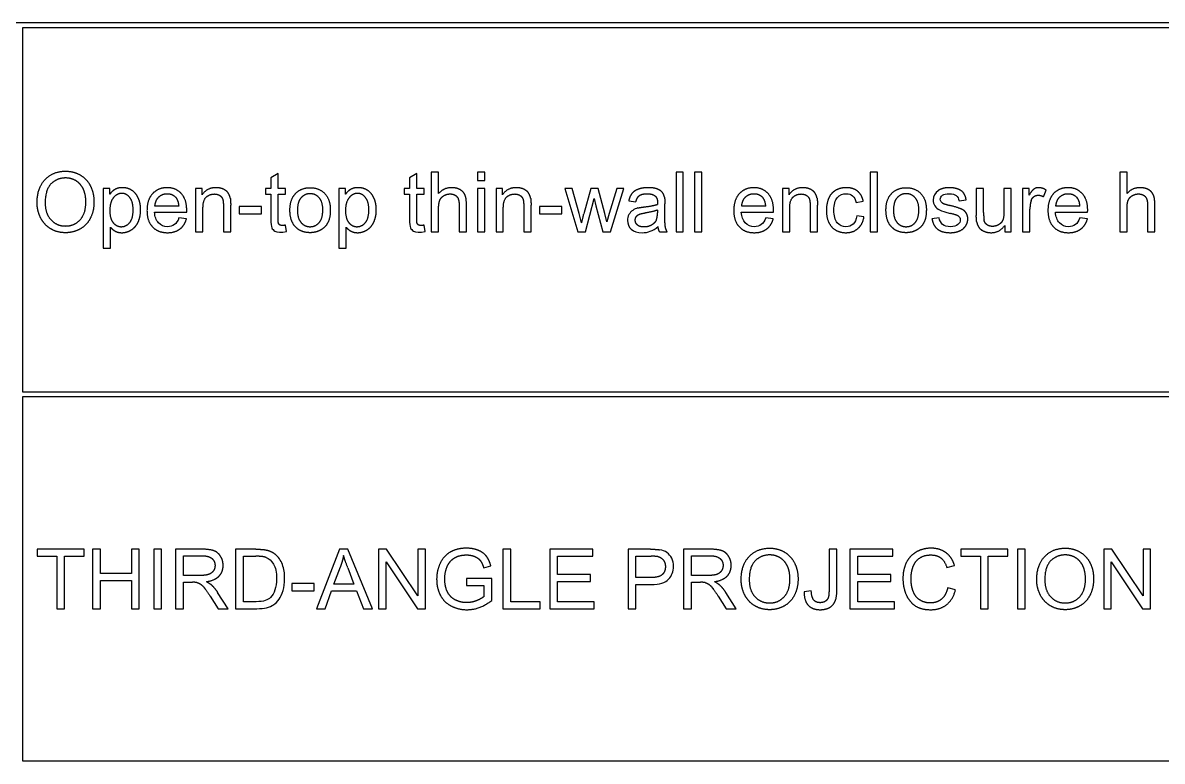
# Model space of a CAD drawing. Header units: millimetres. Extents: x -205 to 205, y -139 to 139.
# Drawn here: x 66.8 to 135.3, y -111 to -66.5 of the extents above; entities that cross this region are included whole.
import ezdxf

# ---------------------------------------------------------------- set-up
doc = ezdxf.new("R2010")
doc.units = ezdxf.units.MM
doc.layers.add('visible', color=7, linetype='Continuous', lineweight=30)

msp = doc.modelspace()

# ---------------------------------------------------------------- linework, layer by layer
at = {"layer": 'visible'}
for p, q in [((200, -66.527), (-0.14, -66.527)), ((66.807, -88.749), (66.807, -66.807)), ((66.807, -66.807), (200, -66.807)), ((82.169, -75.604), (81.732, -75.867)), ((81.732, -75.867), (81.732, -76.509)), ((82.169, -76.509), (82.169, -75.604)), ((90.508, -75.604), (90.071, -75.867)), ((90.071, -75.867), (90.071, -76.509)), ((90.508, -76.509), (90.508, -75.604)), ((91.38, -75.523), (91.38, -79.102)), ((91.819, -75.523), (91.38, -75.523)), ((91.819, -76.807), (91.819, -75.523)), ((94.163, -75.523), (94.163, -76.029)), ((94.603, -75.523), (94.163, -75.523)), ((94.163, -76.029), (94.603, -76.029)), ((94.603, -76.029), (94.603, -75.523)), ((106.099, -75.523), (106.099, -79.102)), ((106.539, -75.523), (106.099, -75.523)), ((106.539, -79.102), (106.539, -75.523)), ((107.21, -75.523), (107.21, -79.102)), ((107.65, -75.523), (107.21, -75.523)), ((107.65, -79.102), (107.65, -75.523)), ((117.772, -75.523), (117.772, -79.102)), ((118.211, -75.523), (117.772, -75.523)), ((118.211, -79.102), (118.211, -75.523)), ((132.789, -75.523), (132.789, -79.102)), ((133.228, -75.523), (132.789, -75.523)), ((133.228, -76.807), (133.228, -75.523)), ((71.644, -76.509), (71.644, -80.096)), ((72.044, -76.509), (71.644, -76.509)), ((72.044, -76.846), (72.044, -76.509)), ((77.205, -76.509), (77.205, -79.102)), ((77.601, -76.509), (77.205, -76.509)), ((77.601, -76.878), (77.601, -76.509)), ((81.409, -76.509), (81.409, -76.851)), ((81.732, -76.509), (81.409, -76.509)), ((82.611, -76.509), (82.169, -76.509)), ((82.611, -76.851), (82.611, -76.509)), ((85.821, -76.509), (85.821, -80.096)), ((86.221, -76.509), (85.821, -76.509)), ((86.221, -76.846), (86.221, -76.509)), ((89.749, -76.509), (89.749, -76.851)), ((90.071, -76.509), (89.749, -76.509)), ((90.95, -76.509), (90.508, -76.509)), ((90.95, -76.851), (90.95, -76.509)), ((94.163, -76.509), (94.163, -79.102)), ((94.603, -76.509), (94.163, -76.509)), ((94.603, -79.102), (94.603, -76.509)), ((95.272, -76.509), (95.272, -79.102)), ((95.667, -76.509), (95.272, -76.509)), ((95.667, -76.878), (95.667, -76.509)), ((99.403, -76.509), (100.196, -79.102)), ((99.857, -76.509), (99.403, -76.509)), ((100.269, -78.006), (99.857, -76.509)), ((100.97, -76.509), (100.557, -78.028)), ((101.422, -76.509), (100.97, -76.509)), ((101.81, -78.013), (101.422, -76.509)), ((102.532, -76.509), (102.088, -78.008)), ((102.149, -79.102), (102.96, -76.509)), ((102.96, -76.509), (102.532, -76.509)), ((112.501, -76.509), (112.501, -79.102)), ((112.896, -76.509), (112.501, -76.509)), ((112.896, -76.878), (112.896, -76.509)), ((124.163, -76.509), (124.163, -78.116)), ((124.603, -76.509), (124.163, -76.509)), ((124.603, -77.947), (124.603, -76.509)), ((125.826, -76.509), (125.826, -77.899)), ((126.265, -76.509), (125.826, -76.509)), ((126.265, -79.102), (126.265, -76.509)), ((126.949, -76.509), (126.949, -79.102)), ((127.344, -76.509), (126.949, -76.509)), ((127.344, -76.903), (127.344, -76.509)), ((128.206, -77), (128.358, -76.592)), ((81.409, -76.851), (81.732, -76.851)), ((81.732, -76.851), (81.732, -78.343)), ((82.169, -76.851), (82.611, -76.851)), ((82.169, -78.367), (82.169, -76.851)), ((89.749, -76.851), (90.071, -76.851)), ((90.071, -76.851), (90.071, -78.343)), ((90.508, -76.851), (90.95, -76.851)), ((90.508, -78.367), (90.508, -76.851)), ((100.655, -79.102), (101.18, -77.108)), ((101.18, -77.108), (101.28, -77.55)), ((103.255, -77.249), (103.685, -77.308)), ((105.428, -78.016), (105.428, -77.43)), ((116.937, -77.337), (117.364, -77.271)), ((123.123, -77.237), (123.553, -77.178)), ((74.732, -77.918), (76.666, -77.918)), ((76.204, -77.557), (74.757, -77.557)), ((77.645, -79.102), (77.645, -77.686)), ((78.873, -77.525), (78.873, -79.102)), ((79.312, -79.102), (79.312, -77.508)), ((79.815, -77.586), (79.815, -78.028)), ((81.165, -77.586), (79.815, -77.586)), ((79.815, -78.028), (81.165, -78.028)), ((81.165, -78.028), (81.165, -77.586)), ((91.819, -79.102), (91.819, -77.684)), ((93.052, -77.459), (93.052, -79.102)), ((93.492, -79.102), (93.492, -77.459)), ((95.711, -79.102), (95.711, -77.686)), ((96.939, -77.525), (96.939, -79.102)), ((97.379, -79.102), (97.379, -77.508)), ((97.882, -77.586), (97.882, -78.028)), ((99.232, -77.586), (97.882, -77.586)), ((97.882, -78.028), (99.232, -78.028)), ((99.232, -78.028), (99.232, -77.586)), ((100.423, -78.563), (100.269, -78.006)), ((101.28, -77.55), (101.693, -79.102)), ((101.939, -78.509), (101.81, -78.013)), ((102.088, -78.008), (101.939, -78.509)), ((104.984, -77.801), (104.984, -77.962)), ((110.028, -77.918), (111.961, -77.918)), ((111.5, -77.557), (110.052, -77.557)), ((112.94, -79.102), (112.94, -77.686)), ((114.168, -77.525), (114.168, -79.102)), ((114.608, -79.102), (114.608, -77.508)), ((127.388, -79.102), (127.388, -77.745)), ((128.926, -77.918), (130.86, -77.918)), ((130.399, -77.557), (128.951, -77.557)), ((133.228, -79.102), (133.228, -77.684)), ((134.461, -77.459), (134.461, -79.102)), ((134.901, -79.102), (134.901, -77.459)), ((76.653, -78.323), (76.199, -78.267)), ((82.674, -79.097), (82.611, -78.709)), ((91.014, -79.097), (90.95, -78.709)), ((111.949, -78.323), (111.495, -78.267)), ((117.405, -78.209), (116.973, -78.153)), ((121.932, -78.26), (121.497, -78.328)), ((125.872, -78.721), (125.872, -79.102)), ((130.848, -78.323), (130.394, -78.267)), ((72.083, -80.096), (72.083, -78.834)), ((77.205, -79.102), (77.645, -79.102)), ((78.873, -79.102), (79.312, -79.102)), ((86.26, -80.096), (86.26, -78.834)), ((91.38, -79.102), (91.819, -79.102)), ((93.052, -79.102), (93.492, -79.102)), ((94.163, -79.102), (94.603, -79.102)), ((95.272, -79.102), (95.711, -79.102)), ((96.939, -79.102), (97.379, -79.102)), ((100.196, -79.102), (100.655, -79.102)), ((101.693, -79.102), (102.149, -79.102)), ((105.108, -79.102), (105.567, -79.102)), ((106.099, -79.102), (106.539, -79.102)), ((107.21, -79.102), (107.65, -79.102)), ((112.501, -79.102), (112.94, -79.102)), ((114.168, -79.102), (114.608, -79.102)), ((117.772, -79.102), (118.211, -79.102)), ((125.872, -79.102), (126.265, -79.102)), ((126.949, -79.102), (127.388, -79.102)), ((132.789, -79.102), (133.228, -79.102)), ((134.461, -79.102), (134.901, -79.102)), ((71.644, -80.096), (72.083, -80.096)), ((85.821, -80.096), (86.26, -80.096)), ((200, -88.749), (66.807, -88.749)), ((66.807, -110.971), (66.807, -89.029)), ((66.807, -89.029), (200, -89.029)), ((67.667, -98.212), (67.667, -98.634)), ((70.504, -98.212), (67.667, -98.212)), ((67.667, -98.634), (68.846, -98.634)), ((68.846, -98.634), (68.846, -101.791)), ((69.319, -98.634), (70.504, -98.634)), ((69.319, -101.791), (69.319, -98.634)), ((70.504, -98.634), (70.504, -98.212)), ((71.004, -98.212), (71.004, -101.791)), ((71.478, -98.212), (71.004, -98.212)), ((71.478, -99.681), (71.478, -98.212)), ((73.338, -98.212), (73.338, -99.681)), ((73.812, -98.212), (73.338, -98.212)), ((73.812, -101.791), (73.812, -98.212)), ((74.681, -98.212), (74.681, -101.791)), ((75.154, -98.212), (74.681, -98.212)), ((75.154, -101.791), (75.154, -98.212)), ((75.997, -98.212), (75.997, -101.791)), ((77.584, -98.212), (75.997, -98.212)), ((76.47, -99.791), (76.47, -98.607)), ((76.47, -98.607), (77.603, -98.607)), ((79.6, -98.212), (79.6, -101.791)), ((80.833, -98.212), (79.6, -98.212)), ((80.074, -101.368), (80.074, -98.634)), ((80.074, -98.634), (80.826, -98.634)), ((85.858, -98.212), (84.483, -101.791)), ((86.368, -98.212), (85.858, -98.212)), ((87.833, -101.791), (86.368, -98.212)), ((88.206, -98.212), (88.206, -101.791)), ((88.692, -98.212), (88.206, -98.212)), ((90.572, -101.022), (88.692, -98.212)), ((90.572, -98.212), (90.572, -101.022)), ((91.026, -98.212), (90.572, -98.212)), ((91.026, -101.791), (91.026, -98.212)), ((95.692, -98.212), (95.692, -101.791)), ((96.165, -98.212), (95.692, -98.212)), ((96.165, -101.368), (96.165, -98.212)), ((98.502, -98.212), (98.502, -101.791)), ((101.09, -98.212), (98.502, -98.212)), ((98.975, -98.634), (101.09, -98.634)), ((98.975, -99.73), (98.975, -98.634)), ((101.09, -98.634), (101.09, -98.212)), ((103.216, -98.212), (103.216, -101.791)), ((104.566, -98.212), (103.216, -98.212)), ((103.69, -99.913), (103.69, -98.634)), ((103.69, -98.634), (104.605, -98.634)), ((106.558, -98.212), (106.558, -101.791)), ((108.145, -98.212), (106.558, -98.212)), ((107.032, -99.791), (107.032, -98.607)), ((107.032, -98.607), (108.165, -98.607)), ((115.303, -98.212), (115.303, -100.677)), ((115.777, -98.212), (115.303, -98.212)), ((115.777, -100.651), (115.777, -98.212)), ((116.561, -98.212), (116.561, -101.791)), ((119.149, -98.212), (116.561, -98.212)), ((117.034, -98.634), (119.149, -98.634)), ((117.034, -99.73), (117.034, -98.634)), ((119.149, -98.634), (119.149, -98.212)), ((123.228, -98.212), (123.228, -98.634)), ((126.065, -98.212), (123.228, -98.212)), ((123.228, -98.634), (124.407, -98.634)), ((124.407, -98.634), (124.407, -101.791)), ((124.881, -98.634), (126.065, -98.634)), ((124.881, -101.791), (124.881, -98.634)), ((126.065, -98.634), (126.065, -98.212)), ((126.632, -98.212), (126.632, -101.791)), ((127.105, -98.212), (126.632, -98.212)), ((127.105, -101.791), (127.105, -98.212)), ((131.824, -98.212), (131.824, -101.791)), ((132.31, -98.212), (131.824, -98.212)), ((134.19, -101.022), (132.31, -98.212)), ((134.19, -98.212), (134.19, -101.022)), ((134.644, -98.212), (134.19, -98.212)), ((134.644, -101.791), (134.644, -98.212)), ((85.516, -100.321), (85.909, -99.271)), ((86.356, -99.33), (86.729, -100.321)), ((88.66, -98.978), (90.54, -101.791)), ((88.66, -101.791), (88.66, -98.978)), ((94.532, -99.33), (94.959, -99.213)), ((122.386, -99.303), (122.852, -99.193)), ((132.278, -98.978), (134.158, -101.791)), ((132.278, -101.791), (132.278, -98.978)), ((73.338, -99.681), (71.478, -99.681)), ((77.488, -99.791), (76.47, -99.791)), ((95.013, -99.965), (93.497, -99.967)), ((93.497, -99.967), (93.497, -100.387)), ((95.013, -101.293), (95.013, -99.965)), ((100.955, -99.73), (98.975, -99.73)), ((100.955, -100.15), (100.955, -99.73)), ((104.615, -99.913), (103.69, -99.913)), ((108.05, -99.791), (107.032, -99.791)), ((119.014, -99.73), (117.034, -99.73)), ((119.014, -100.15), (119.014, -99.73)), ((71.478, -100.104), (73.338, -100.104)), ((71.478, -101.791), (71.478, -100.104)), ((73.338, -100.104), (73.338, -101.791)), ((76.47, -100.201), (77.02, -100.201)), ((76.47, -101.791), (76.47, -100.201)), ((82.984, -100.275), (82.984, -100.717)), ((84.334, -100.275), (82.984, -100.275)), ((82.984, -100.717), (84.334, -100.717)), ((84.334, -100.717), (84.334, -100.275)), ((84.986, -101.791), (85.379, -100.707)), ((85.379, -100.707), (86.876, -100.707)), ((86.729, -100.321), (85.516, -100.321)), ((86.876, -100.707), (87.293, -101.791)), ((93.497, -100.387), (94.549, -100.387)), ((94.549, -100.387), (94.549, -101.053)), ((98.975, -100.15), (100.955, -100.15)), ((98.975, -101.368), (98.975, -100.15)), ((103.69, -100.336), (104.608, -100.336)), ((103.69, -101.791), (103.69, -100.336)), ((107.032, -100.201), (107.581, -100.201)), ((107.032, -101.791), (107.032, -100.201)), ((114.236, -100.717), (113.809, -100.775)), ((117.034, -100.15), (119.014, -100.15)), ((117.034, -101.368), (117.034, -100.15)), ((122.913, -100.656), (122.44, -100.536)), ((78.082, -101.046), (78.555, -101.791)), ((79.151, -101.791), (78.528, -100.817)), ((80.838, -101.368), (80.074, -101.368)), ((97.928, -101.368), (96.165, -101.368)), ((97.928, -101.791), (97.928, -101.368)), ((101.173, -101.368), (98.975, -101.368)), ((101.173, -101.791), (101.173, -101.368)), ((108.643, -101.046), (109.117, -101.791)), ((109.713, -101.791), (109.09, -100.817)), ((119.232, -101.368), (117.034, -101.368)), ((119.232, -101.791), (119.232, -101.368)), ((68.846, -101.791), (69.319, -101.791)), ((71.004, -101.791), (71.478, -101.791)), ((73.338, -101.791), (73.812, -101.791)), ((74.681, -101.791), (75.154, -101.791)), ((75.997, -101.791), (76.47, -101.791)), ((78.555, -101.791), (79.151, -101.791)), ((79.6, -101.791), (80.892, -101.791)), ((84.483, -101.791), (84.986, -101.791)), ((87.293, -101.791), (87.833, -101.791)), ((88.206, -101.791), (88.66, -101.791)), ((90.54, -101.791), (91.026, -101.791)), ((95.692, -101.791), (97.928, -101.791)), ((98.502, -101.791), (101.173, -101.791)), ((103.216, -101.791), (103.69, -101.791)), ((106.558, -101.791), (107.032, -101.791)), ((109.117, -101.791), (109.713, -101.791)), ((116.561, -101.791), (119.232, -101.791)), ((124.407, -101.791), (124.881, -101.791)), ((126.632, -101.791), (127.105, -101.791)), ((131.824, -101.791), (132.278, -101.791)), ((134.158, -101.791), (134.644, -101.791)), ((200, -110.971), (66.807, -110.971))]:
    msp.add_line(p, q, dxfattribs=at)
for points, degree, knots in [([(67.667, -77.359), (67.667, -77.83), (67.872, -78.253), (68.077, -78.675), (68.475, -78.919), (68.873, -79.163), (69.378, -79.163), (69.844, -79.163), (70.247, -78.942), (70.65, -78.721), (70.87, -78.292), (71.09, -77.862), (71.09, -77.318), (71.09, -76.78), (70.881, -76.357), (70.672, -75.933), (70.274, -75.696), (69.876, -75.46), (69.381, -75.46), (68.624, -75.46), (68.145, -75.964), (67.667, -76.468), (67.667, -77.359)], 2, [0, 0, 0, 1, 1, 2, 2, 3, 3, 3.922705, 3.922705, 4.845411, 4.845411, 5.768116, 5.768116, 6.678408, 6.678408, 7.5887, 7.5887, 8.498993, 8.498993, 9.889094, 9.889094, 11.279196, 11.279196, 11.279196]), ([(68.155, -77.366), (68.155, -76.558), (68.517, -76.213), (68.88, -75.867), (69.383, -75.867), (69.737, -75.867), (70.021, -76.047), (70.306, -76.226), (70.454, -76.552), (70.601, -76.878), (70.601, -77.315), (70.601, -78.006), (70.256, -78.382), (69.91, -78.758), (69.376, -78.758), (68.851, -78.758), (68.503, -78.386), (68.155, -78.013), (68.155, -77.366)], 2, [0, 0, 0, 1, 1, 2, 2, 2.703883, 2.703883, 3.407767, 3.407767, 4.11165, 4.11165, 5.224494, 5.224494, 6.337338, 6.337338, 7.429856, 7.429856, 8.522374, 8.522374, 8.522374]), ([(72.083, -78.834), (72.195, -78.975), (72.37, -79.068), (72.545, -79.161), (72.764, -79.161), (73.065, -79.161), (73.337, -78.991), (73.609, -78.821), (73.752, -78.503), (73.895, -78.184), (73.895, -77.786), (73.895, -77.415), (73.765, -77.104), (73.636, -76.793), (73.382, -76.622), (73.128, -76.451), (72.796, -76.451), (72.542, -76.451), (72.364, -76.55), (72.186, -76.649), (72.044, -76.846)], 2, [0, 0, 0, 1, 1, 2, 2, 3.366667, 3.366667, 4.733333, 4.733333, 6.1, 6.1, 7.374438, 7.374438, 8.648875, 8.648875, 9.923313, 9.923313, 10.897883, 10.897883, 11.872453, 11.872453, 11.872453]), ([(76.666, -77.918), (76.668, -77.84), (76.668, -77.801), (76.668, -77.159), (76.339, -76.805), (76.009, -76.451), (75.489, -76.451), (74.952, -76.451), (74.615, -76.812), (74.278, -77.174), (74.278, -77.828), (74.278, -78.46), (74.611, -78.81), (74.944, -79.161), (75.513, -79.161), (75.965, -79.161), (76.256, -78.941), (76.546, -78.721), (76.653, -78.323)], 2, [0, 0, 0, 1, 1, 17.4375, 17.4375, 33.875, 33.875, 50.8527, 50.8527, 67.830399, 67.830399, 84.237952, 84.237952, 100.645505, 100.645505, 113.672961, 113.672961, 126.700417, 126.700417, 126.700417]), ([(79.288, -77.081), (79.249, -76.893), (79.151, -76.756), (79.053, -76.619), (78.857, -76.535), (78.66, -76.451), (78.426, -76.451), (77.886, -76.451), (77.601, -76.878)], 2, [0, 0, 0, 1, 1, 2, 2, 3, 3, 5.302083, 5.302083, 5.302083]), ([(83.277, -76.739), (82.877, -77.086), (82.877, -77.806), (82.877, -78.463), (83.212, -78.812), (83.548, -79.161), (84.092, -79.161), (84.432, -79.161), (84.719, -79.002), (85.006, -78.843), (85.156, -78.557), (85.306, -78.27), (85.306, -77.769), (85.306, -77.152), (84.966, -76.801), (84.627, -76.451), (84.092, -76.451), (83.611, -76.451), (83.277, -76.739)], 2, [0, 0, 0, 1, 1, 1.911864, 1.911864, 2.823729, 2.823729, 3.392111, 3.392111, 3.960493, 3.960493, 4.528874, 4.528874, 5.230341, 5.230341, 5.931807, 5.931807, 6.562807, 6.562807, 6.562807]), ([(86.26, -78.834), (86.373, -78.975), (86.547, -79.068), (86.722, -79.161), (86.942, -79.161), (87.242, -79.161), (87.514, -78.991), (87.786, -78.821), (87.929, -78.503), (88.072, -78.184), (88.072, -77.786), (88.072, -77.415), (87.943, -77.104), (87.813, -76.793), (87.559, -76.622), (87.305, -76.451), (86.973, -76.451), (86.719, -76.451), (86.541, -76.55), (86.363, -76.649), (86.221, -76.846)], 2, [0, 0, 0, 1, 1, 2, 2, 3.366667, 3.366667, 4.733333, 4.733333, 6.1, 6.1, 7.374438, 7.374438, 8.648875, 8.648875, 9.923313, 9.923313, 10.897883, 10.897883, 11.872453, 11.872453, 11.872453]), ([(93.492, -77.459), (93.492, -77.078), (93.4, -76.878), (93.309, -76.678), (93.096, -76.564), (92.884, -76.451), (92.596, -76.451), (92.127, -76.451), (91.819, -76.807)], 2, [0, 0, 0, 1, 1, 2, 2, 3, 3, 4.627119, 4.627119, 4.627119]), ([(97.354, -77.081), (97.315, -76.893), (97.217, -76.756), (97.12, -76.619), (96.923, -76.535), (96.727, -76.451), (96.492, -76.451), (95.953, -76.451), (95.667, -76.878)], 2, [0, 0, 0, 1, 1, 2, 2, 3, 3, 5.302083, 5.302083, 5.302083]), ([(105.406, -77.025), (105.367, -76.844), (105.269, -76.726), (105.172, -76.607), (104.964, -76.529), (104.757, -76.451), (104.424, -76.451), (104.09, -76.451), (103.836, -76.542), (103.582, -76.634), (103.448, -76.804), (103.314, -76.973), (103.255, -77.249)], 2, [0, 0, 0, 1, 1, 2, 2, 3, 3, 4.007353, 4.007353, 5.014706, 5.014706, 6.022059, 6.022059, 6.022059]), ([(111.961, -77.918), (111.964, -77.84), (111.964, -77.801), (111.964, -77.159), (111.634, -76.805), (111.304, -76.451), (110.784, -76.451), (110.247, -76.451), (109.91, -76.812), (109.573, -77.174), (109.573, -77.828), (109.573, -78.46), (109.907, -78.81), (110.24, -79.161), (110.809, -79.161), (111.26, -79.161), (111.551, -78.941), (111.841, -78.721), (111.949, -78.323)], 2, [0, 0, 0, 1, 1, 17.4375, 17.4375, 33.875, 33.875, 50.8527, 50.8527, 67.830399, 67.830399, 84.237952, 84.237952, 100.645505, 100.645505, 113.672961, 113.672961, 126.700417, 126.700417, 126.700417]), ([(114.583, -77.081), (114.544, -76.893), (114.446, -76.756), (114.349, -76.619), (114.152, -76.535), (113.956, -76.451), (113.721, -76.451), (113.182, -76.451), (112.896, -76.878)], 2, [0, 0, 0, 1, 1, 2, 2, 3, 3, 5.302083, 5.302083, 5.302083]), ([(117.364, -77.271), (117.288, -76.878), (117.02, -76.664), (116.751, -76.451), (116.329, -76.451), (115.994, -76.451), (115.71, -76.608), (115.425, -76.766), (115.286, -77.081), (115.147, -77.396), (115.147, -77.816), (115.147, -78.465), (115.471, -78.813), (115.794, -79.161), (116.326, -79.161), (116.751, -79.161), (117.043, -78.908), (117.335, -78.655), (117.405, -78.209)], 2, [0, 0, 0, 1, 1, 2, 2, 2.791908, 2.791908, 3.583815, 3.583815, 4.375723, 4.375723, 5.600417, 5.600417, 6.825111, 6.825111, 7.802619, 7.802619, 8.780127, 8.780127, 8.780127]), ([(119.129, -76.739), (118.729, -77.086), (118.729, -77.806), (118.729, -78.463), (119.064, -78.812), (119.4, -79.161), (119.944, -79.161), (120.284, -79.161), (120.571, -79.002), (120.858, -78.843), (121.008, -78.557), (121.158, -78.27), (121.158, -77.769), (121.158, -77.152), (120.819, -76.801), (120.479, -76.451), (119.944, -76.451), (119.464, -76.451), (119.129, -76.739)], 2, [0, 0, 0, 1, 1, 1.911864, 1.911864, 2.823729, 2.823729, 3.392111, 3.392111, 3.960493, 3.960493, 4.528874, 4.528874, 5.230341, 5.230341, 5.931807, 5.931807, 6.562807, 6.562807, 6.562807]), ([(121.866, -76.632), (121.686, -76.759), (121.568, -76.969), (121.57, -77.198), (121.57, -77.325), (121.603, -77.441), (121.667, -77.546), (121.731, -77.651), (121.826, -77.733), (121.95, -77.792), (122.075, -77.852), (122.298, -77.922), (122.62, -78.004)], 3, [0, 0, 0, 0, 2, 2, 2, 3.098592, 3.098592, 3.098592, 4.197183, 4.197183, 4.197183, 5.295775, 5.295775, 5.295775, 5.295775]), ([(123.553, -77.178), (123.511, -76.927), (123.402, -76.777), (123.292, -76.627), (123.061, -76.539), (122.83, -76.451), (122.525, -76.451), (122.322, -76.451), (122.145, -76.503), (121.968, -76.556), (121.866, -76.632)], 2, [0, 0, 0, 1, 1, 2, 2, 3, 3, 3.664, 3.664, 4.328, 4.328, 4.328]), ([(128.358, -76.592), (128.128, -76.451), (127.906, -76.451), (127.752, -76.451), (127.624, -76.539), (127.496, -76.627), (127.344, -76.903)], 2, [0, 0, 0, 1, 1, 1.692308, 1.692308, 2.384615, 2.384615, 2.384615]), ([(130.86, -77.918), (130.862, -77.84), (130.862, -77.801), (130.862, -77.159), (130.533, -76.805), (130.203, -76.451), (129.683, -76.451), (129.146, -76.451), (128.809, -76.812), (128.472, -77.174), (128.472, -77.828), (128.472, -78.46), (128.806, -78.81), (129.139, -79.161), (129.708, -79.161), (130.159, -79.161), (130.45, -78.941), (130.74, -78.721), (130.848, -78.323)], 2, [0, 0, 0, 1, 1, 17.4375, 17.4375, 33.875, 33.875, 50.8527, 50.8527, 67.830399, 67.830399, 84.237952, 84.237952, 100.645505, 100.645505, 113.672961, 113.672961, 126.700417, 126.700417, 126.700417]), ([(134.901, -77.459), (134.901, -77.078), (134.809, -76.878), (134.717, -76.678), (134.505, -76.564), (134.293, -76.451), (134.005, -76.451), (133.536, -76.451), (133.228, -76.807)], 2, [0, 0, 0, 1, 1, 2, 2, 3, 3, 4.627119, 4.627119, 4.627119]), ([(72.042, -77.821), (72.042, -77.32), (72.258, -77.058), (72.474, -76.795), (72.755, -76.795), (73.038, -76.795), (73.242, -77.042), (73.445, -77.288), (73.445, -77.784), (73.445, -78.304), (73.237, -78.552), (73.028, -78.8), (72.735, -78.8), (72.447, -78.8), (72.244, -78.56), (72.042, -78.321), (72.042, -77.821)], 2, [0, 0, 0, 1, 1, 2, 2, 3.008696, 3.008696, 4.017391, 4.017391, 5.075776, 5.075776, 6.134161, 6.134161, 7.174907, 7.174907, 8.215652, 8.215652, 8.215652]), ([(74.757, -77.557), (74.778, -77.217), (74.985, -77.015), (75.191, -76.812), (75.494, -76.812), (75.828, -76.812), (76.038, -77.066)], 2, [0, 0, 0, 1, 1, 2, 2, 3.104839, 3.104839, 3.104839]), ([(77.645, -77.686), (77.645, -77.188), (77.849, -77.01), (78.052, -76.832), (78.333, -76.832), (78.509, -76.832), (78.64, -76.911), (78.77, -76.99), (78.821, -77.123), (78.873, -77.257), (78.873, -77.525)], 2, [0, 0, 0, 1, 1, 2, 2, 2.626087, 2.626087, 3.252174, 3.252174, 3.878261, 3.878261, 3.878261]), ([(83.328, -77.806), (83.328, -77.308), (83.546, -77.061), (83.763, -76.815), (84.092, -76.815), (84.417, -76.815), (84.636, -77.062), (84.854, -77.31), (84.854, -77.791), (84.854, -78.301), (84.637, -78.55), (84.42, -78.8), (84.092, -78.8), (83.763, -78.8), (83.546, -78.552), (83.328, -78.304), (83.328, -77.806)], 2, [0, 0, 0, 1, 1, 2, 2, 2.985185, 2.985185, 3.97037, 3.97037, 5.015567, 5.015567, 6.060763, 6.060763, 7.11376, 7.11376, 8.166756, 8.166756, 8.166756]), ([(86.219, -77.821), (86.219, -77.32), (86.435, -77.058), (86.651, -76.795), (86.932, -76.795), (87.215, -76.795), (87.419, -77.042), (87.623, -77.288), (87.623, -77.784), (87.623, -78.304), (87.414, -78.552), (87.205, -78.8), (86.912, -78.8), (86.624, -78.8), (86.422, -78.56), (86.219, -78.321), (86.219, -77.821)], 2, [0, 0, 0, 1, 1, 2, 2, 3.008696, 3.008696, 4.017391, 4.017391, 5.075776, 5.075776, 6.134161, 6.134161, 7.174907, 7.174907, 8.215652, 8.215652, 8.215652]), ([(91.819, -77.684), (91.819, -77.379), (91.893, -77.205), (91.966, -77.032), (92.138, -76.931), (92.31, -76.829), (92.506, -76.829), (92.767, -76.829), (92.91, -76.979), (93.052, -77.13), (93.052, -77.459)], 2, [0, 0, 0, 1, 1, 2, 2, 3, 3, 4.3375, 4.3375, 5.675, 5.675, 5.675]), ([(95.711, -77.686), (95.711, -77.188), (95.915, -77.01), (96.119, -76.832), (96.4, -76.832), (96.575, -76.832), (96.706, -76.911), (96.837, -76.99), (96.888, -77.123), (96.939, -77.257), (96.939, -77.525)], 2, [0, 0, 0, 1, 1, 2, 2, 2.626087, 2.626087, 3.252174, 3.252174, 3.878261, 3.878261, 3.878261]), ([(103.685, -77.308), (103.756, -77.032), (103.903, -76.923), (104.051, -76.815), (104.361, -76.815), (104.693, -76.815), (104.861, -76.964)], 2, [0, 0, 0, 1, 1, 2, 2, 3.070866, 3.070866, 3.070866]), ([(104.861, -76.964), (104.986, -77.073), (104.986, -77.342), (104.986, -77.366), (104.984, -77.457)], 2, [0, 0, 0, 1, 1, 1.090909, 1.090909, 1.090909]), ([(110.052, -77.557), (110.074, -77.217), (110.28, -77.015), (110.486, -76.812), (110.789, -76.812), (111.124, -76.812), (111.334, -77.066)], 2, [0, 0, 0, 1, 1, 2, 2, 3.104839, 3.104839, 3.104839]), ([(112.94, -77.686), (112.94, -77.188), (113.144, -77.01), (113.348, -76.832), (113.629, -76.832), (113.804, -76.832), (113.935, -76.911), (114.066, -76.99), (114.117, -77.123), (114.168, -77.257), (114.168, -77.525)], 2, [0, 0, 0, 1, 1, 2, 2, 2.626087, 2.626087, 3.252174, 3.252174, 3.878261, 3.878261, 3.878261]), ([(116.973, -78.153), (116.942, -78.372), (116.869, -78.535), (116.754, -78.641), (116.638, -78.747), (116.494, -78.8), (116.321, -78.8), (116.107, -78.8), (115.932, -78.721), (115.799, -78.563), (115.666, -78.405), (115.599, -78.152), (115.599, -77.803), (115.599, -77.46), (115.668, -77.209), (115.806, -77.05), (115.945, -76.892), (116.125, -76.812), (116.346, -76.812), (116.636, -76.812), (116.858, -76.989), (116.937, -77.337)], 3, [0, 0, 0, 0, 1, 1, 1, 2, 2, 2, 3.245283, 3.245283, 3.245283, 4.490566, 4.490566, 4.490566, 5.718392, 5.718392, 5.718392, 6.946218, 6.946218, 6.946218, 8.571281, 8.571281, 8.571281, 8.571281]), ([(119.18, -77.806), (119.18, -77.308), (119.398, -77.061), (119.615, -76.815), (119.944, -76.815), (120.269, -76.815), (120.488, -77.062), (120.706, -77.31), (120.706, -77.791), (120.706, -78.301), (120.489, -78.55), (120.272, -78.8), (119.944, -78.8), (119.615, -78.8), (119.398, -78.552), (119.18, -78.304), (119.18, -77.806)], 2, [0, 0, 0, 1, 1, 2, 2, 2.985185, 2.985185, 3.97037, 3.97037, 5.015567, 5.015567, 6.060763, 6.060763, 7.11376, 7.11376, 8.166756, 8.166756, 8.166756]), ([(122.049, -77.3), (122.013, -77.255), (121.995, -77.204), (121.995, -77.147), (121.995, -77.057), (122.038, -76.979), (122.125, -76.912), (122.211, -76.846), (122.355, -76.812), (122.557, -76.812), (122.899, -76.81), (123.084, -76.973), (123.123, -77.237)], 3, [0, 0, 0, 0, 1, 1, 1, 2.571429, 2.571429, 2.571429, 4.142857, 4.142857, 4.142857, 6.804147, 6.804147, 6.804147, 6.804147]), ([(127.462, -77.232), (127.51, -77.078), (127.625, -76.992), (127.74, -76.905), (127.884, -76.905), (128.045, -76.905), (128.206, -77)], 2, [0, 0, 0, 1, 1, 2, 2, 3.118644, 3.118644, 3.118644]), ([(128.951, -77.557), (128.973, -77.217), (129.179, -77.015), (129.385, -76.812), (129.688, -76.812), (130.023, -76.812), (130.233, -77.066)], 2, [0, 0, 0, 1, 1, 2, 2, 3.104839, 3.104839, 3.104839]), ([(133.228, -77.684), (133.228, -77.379), (133.301, -77.205), (133.375, -77.032), (133.547, -76.931), (133.719, -76.829), (133.914, -76.829), (134.175, -76.829), (134.318, -76.979), (134.461, -77.13), (134.461, -77.459)], 2, [0, 0, 0, 1, 1, 2, 2, 3, 3, 4.3375, 4.3375, 5.675, 5.675, 5.675]), ([(76.199, -78.267), (76.066, -78.641), (75.838, -78.797), (75.516, -78.8), (75.299, -78.8), (75.119, -78.724), (74.974, -78.572), (74.829, -78.421), (74.748, -78.203), (74.732, -77.918)], 3, [0, 0, 0, 0, 2, 2, 2, 3.343434, 3.343434, 3.343434, 4.686869, 4.686869, 4.686869, 4.686869]), ([(103.809, -77.674), (103.577, -77.741), (103.38, -77.859), (103.266, -78.071), (103.208, -78.176), (103.179, -78.292), (103.179, -78.419), (103.179, -78.635), (103.256, -78.813), (103.409, -78.952), (103.562, -79.091), (103.781, -79.161), (104.066, -79.161), (104.238, -79.161), (104.4, -79.132), (104.55, -79.075), (104.701, -79.018), (104.857, -78.921), (105.02, -78.782)], 3, [0, 0, 0, 0, 2, 2, 2, 3, 3, 3, 4.705128, 4.705128, 4.705128, 6.410256, 6.410256, 6.410256, 7.443077, 7.443077, 7.443077, 8.475897, 8.475897, 8.475897, 8.475897]), ([(104.913, -78.402), (104.82, -78.594), (104.622, -78.706), (104.424, -78.817), (104.171, -78.817), (103.914, -78.817), (103.781, -78.699), (103.648, -78.582), (103.648, -78.406), (103.648, -78.292), (103.709, -78.198), (103.77, -78.104), (103.882, -78.055), (103.995, -78.006), (104.266, -77.967)], 2, [0, 0, 0, 1, 1, 2, 2, 3.009615, 3.009615, 4.019231, 4.019231, 4.678285, 4.678285, 5.33734, 5.33734, 5.996394, 5.996394, 5.996394]), ([(105.567, -79.102), (105.484, -78.953), (105.456, -78.791), (105.428, -78.629), (105.428, -78.016)], 2, [0, 0, 0, 1, 1, 2, 2, 2]), ([(111.495, -78.267), (111.361, -78.641), (111.133, -78.797), (110.811, -78.8), (110.595, -78.8), (110.414, -78.724), (110.269, -78.572), (110.124, -78.421), (110.044, -78.203), (110.028, -77.918)], 3, [0, 0, 0, 0, 2, 2, 2, 3.343434, 3.343434, 3.343434, 4.686869, 4.686869, 4.686869, 4.686869]), ([(121.497, -78.328), (121.57, -78.741), (121.835, -78.951), (122.1, -79.161), (122.606, -79.161), (122.911, -79.161), (123.153, -79.055), (123.394, -78.948), (123.522, -78.754), (123.651, -78.56), (123.651, -78.341), (123.651, -78.116), (123.546, -77.965), (123.441, -77.813), (123.256, -77.734), (123.072, -77.654), (122.606, -77.53)], 2, [0, 0, 0, 1, 1, 2, 2, 2.603865, 2.603865, 3.207729, 3.207729, 3.811594, 3.811594, 4.428878, 4.428878, 5.046162, 5.046162, 5.663446, 5.663446, 5.663446]), ([(125.826, -77.899), (125.826, -78.231), (125.754, -78.405), (125.682, -78.58), (125.508, -78.681), (125.335, -78.782), (125.137, -78.782), (124.94, -78.782), (124.805, -78.684), (124.671, -78.585), (124.63, -78.411)], 2, [0, 0, 0, 1, 1, 2, 2, 3, 3, 4, 4, 5, 5, 5]), ([(130.394, -78.267), (130.26, -78.641), (130.032, -78.797), (129.71, -78.8), (129.494, -78.8), (129.313, -78.724), (129.168, -78.572), (129.023, -78.421), (128.943, -78.203), (128.926, -77.918)], 3, [0, 0, 0, 0, 2, 2, 2, 3.343434, 3.343434, 3.343434, 4.686869, 4.686869, 4.686869, 4.686869]), ([(81.732, -78.343), (81.732, -78.607), (81.75, -78.78), (81.785, -78.862), (81.821, -78.944), (81.883, -79.01), (81.971, -79.061), (82.112, -79.139), (82.348, -79.166), (82.674, -79.097)], 3, [0, 0, 0, 0, 1, 1, 1, 2, 2, 2, 3.612245, 3.612245, 3.612245, 3.612245]), ([(82.611, -78.709), (82.491, -78.726), (82.418, -78.726), (82.32, -78.726), (82.267, -78.695), (82.215, -78.663), (82.192, -78.609), (82.169, -78.555), (82.169, -78.367)], 2, [0, 0, 0, 1, 1, 2.333333, 2.333333, 3.666667, 3.666667, 5, 5, 5]), ([(90.071, -78.343), (90.071, -78.607), (90.089, -78.78), (90.125, -78.862), (90.161, -78.944), (90.223, -79.01), (90.311, -79.061), (90.452, -79.139), (90.688, -79.166), (91.014, -79.097)], 3, [0, 0, 0, 0, 1, 1, 1, 2, 2, 2, 3.612245, 3.612245, 3.612245, 3.612245]), ([(90.95, -78.709), (90.831, -78.726), (90.757, -78.726), (90.66, -78.726), (90.607, -78.695), (90.555, -78.663), (90.532, -78.609), (90.508, -78.555), (90.508, -78.367)], 2, [0, 0, 0, 1, 1, 2.333333, 2.333333, 3.666667, 3.666667, 5, 5, 5]), ([(123.069, -78.153), (123.156, -78.209), (123.199, -78.288), (123.199, -78.387), (123.199, -78.498), (123.15, -78.594), (123.052, -78.676), (122.955, -78.758), (122.805, -78.8), (122.603, -78.8), (122.203, -78.801), (121.981, -78.606), (121.932, -78.26)], 3, [0, 0, 0, 0, 1, 1, 1, 2.114754, 2.114754, 2.114754, 3.229508, 3.229508, 3.229508, 5.441036, 5.441036, 5.441036, 5.441036]), ([(124.19, -78.526), (124.229, -78.719), (124.326, -78.852), (124.422, -78.985), (124.621, -79.073), (124.82, -79.161), (125.049, -79.161), (125.569, -79.161), (125.872, -78.721)], 2, [0, 0, 0, 1, 1, 2, 2, 3, 3, 5.265957, 5.265957, 5.265957]), ([(77.603, -98.607), (78.001, -98.607), (78.185, -98.771), (78.37, -98.934), (78.37, -99.188), (78.37, -99.362), (78.275, -99.509), (78.179, -99.657), (77.996, -99.724), (77.813, -99.791), (77.488, -99.791)], 2, [0, 0, 0, 1, 1, 2, 2, 2.682692, 2.682692, 3.365385, 3.365385, 4.048077, 4.048077, 4.048077]), ([(77.85, -100.162), (78.365, -100.092), (78.611, -99.83), (78.858, -99.569), (78.858, -99.188), (78.858, -98.893), (78.709, -98.649), (78.56, -98.405), (78.311, -98.308), (78.062, -98.212), (77.584, -98.212)], 2, [0, 0, 0, 1, 1, 2, 2, 2.775641, 2.775641, 3.551282, 3.551282, 4.326923, 4.326923, 4.326923]), ([(80.892, -101.791), (81.324, -101.79), (81.658, -101.709), (81.894, -101.55), (82.127, -101.39), (82.34, -101.126), (82.464, -100.704), (82.528, -100.494), (82.559, -100.253), (82.559, -99.982), (82.559, -99.663), (82.512, -99.379), (82.419, -99.131), (82.325, -98.883), (82.184, -98.679), (81.995, -98.519)], 3, [0, 0, 0, 0, 2, 2, 2, 4, 4, 4, 5, 5, 5, 6.173653, 6.173653, 6.173653, 7.347305, 7.347305, 7.347305, 7.347305]), ([(94.959, -99.213), (94.866, -98.851), (94.688, -98.627), (94.51, -98.402), (94.196, -98.276), (93.882, -98.151), (93.494, -98.151), (92.96, -98.151), (92.549, -98.37), (92.139, -98.59), (91.921, -99.043), (91.702, -99.496), (91.702, -100.018), (91.702, -100.546), (91.922, -100.973), (92.142, -101.4), (92.573, -101.626), (93.004, -101.852), (93.531, -101.852), (94.313, -101.851), (95.013, -101.293)], 2, [0, 0, 0, 1, 1, 2, 2, 3, 3, 4.377358, 4.377358, 5.754717, 5.754717, 7.132075, 7.132075, 8.522306, 8.522306, 9.912537, 9.912537, 11.302768, 11.302768, 13.36237, 13.36237, 13.36237]), ([(92.327, -99.269), (92.408, -99.076), (92.553, -98.915), (92.698, -98.754), (92.935, -98.655), (93.172, -98.556), (93.497, -98.556), (93.768, -98.556), (93.99, -98.65), (94.212, -98.744), (94.332, -98.9), (94.451, -99.056), (94.532, -99.33)], 2, [0, 0, 0, 1, 1, 2, 2, 3, 3, 3.834586, 3.834586, 4.669173, 4.669173, 5.503759, 5.503759, 5.503759]), ([(104.608, -100.336), (105.114, -100.336), (105.464, -100.23), (105.657, -100.02), (105.851, -99.809), (105.948, -99.551), (105.948, -99.247), (105.948, -99.069), (105.912, -98.907), (105.839, -98.759), (105.693, -98.46), (105.464, -98.306), (105.111, -98.246)], 3, [0, 0, 0, 0, 1, 1, 1, 2, 2, 2, 2.582888, 2.582888, 2.582888, 3.748663, 3.748663, 3.748663, 3.748663]), ([(105.047, -98.666), (105.233, -98.717), (105.346, -98.877), (105.46, -99.037), (105.46, -99.261), (105.46, -99.572), (105.267, -99.742), (105.074, -99.913), (104.615, -99.913)], 2, [0, 0, 0, 1, 1, 2, 2, 3.380435, 3.380435, 4.76087, 4.76087, 4.76087]), ([(108.165, -98.607), (108.563, -98.607), (108.747, -98.771), (108.931, -98.934), (108.931, -99.188), (108.931, -99.362), (108.836, -99.509), (108.741, -99.657), (108.558, -99.724), (108.375, -99.791), (108.05, -99.791)], 2, [0, 0, 0, 1, 1, 2, 2, 2.682692, 2.682692, 3.365385, 3.365385, 4.048077, 4.048077, 4.048077]), ([(108.411, -100.162), (108.926, -100.092), (109.173, -99.83), (109.42, -99.569), (109.42, -99.188), (109.42, -98.893), (109.271, -98.649), (109.122, -98.405), (108.873, -98.308), (108.624, -98.212), (108.145, -98.212)], 2, [0, 0, 0, 1, 1, 2, 2, 2.775641, 2.775641, 3.551282, 3.551282, 4.326923, 4.326923, 4.326923]), ([(110.018, -100.048), (110.018, -100.519), (110.223, -100.941), (110.428, -101.364), (110.826, -101.608), (111.224, -101.852), (111.729, -101.852), (112.195, -101.852), (112.598, -101.631), (113.001, -101.41), (113.221, -100.98), (113.441, -100.551), (113.441, -100.006), (113.441, -99.469), (113.232, -99.045), (113.023, -98.622), (112.625, -98.385), (112.227, -98.148), (111.732, -98.148), (110.975, -98.148), (110.496, -98.652), (110.018, -99.156), (110.018, -100.048)], 2, [0, 0, 0, 1, 1, 2, 2, 3, 3, 3.922705, 3.922705, 4.845411, 4.845411, 5.768116, 5.768116, 6.678408, 6.678408, 7.5887, 7.5887, 8.498993, 8.498993, 9.889094, 9.889094, 11.279196, 11.279196, 11.279196]), ([(110.506, -100.055), (110.506, -99.247), (110.869, -98.901), (111.231, -98.556), (111.734, -98.556), (112.088, -98.556), (112.372, -98.735), (112.657, -98.915), (112.805, -99.241), (112.952, -99.567), (112.952, -100.004), (112.952, -100.695), (112.607, -101.071), (112.261, -101.447), (111.727, -101.447), (111.202, -101.447), (110.854, -101.074), (110.506, -100.702), (110.506, -100.055)], 2, [0, 0, 0, 1, 1, 2, 2, 2.703883, 2.703883, 3.407767, 3.407767, 4.11165, 4.11165, 5.224494, 5.224494, 6.337338, 6.337338, 7.429856, 7.429856, 8.522374, 8.522374, 8.522374]), ([(122.852, -99.193), (122.708, -98.698), (122.342, -98.424), (121.976, -98.151), (121.439, -98.151), (120.965, -98.151), (120.571, -98.367), (120.176, -98.583), (119.963, -98.999), (119.749, -99.415), (119.749, -99.974), (119.749, -100.487), (119.938, -100.934), (120.128, -101.381), (120.49, -101.616), (120.853, -101.852), (121.431, -101.852), (121.99, -101.852), (122.377, -101.545), (122.764, -101.239), (122.913, -100.656)], 2, [0, 0, 0, 1, 1, 2, 2, 2.881818, 2.881818, 3.763636, 3.763636, 4.645455, 4.645455, 5.454109, 5.454109, 6.262763, 6.262763, 7.071417, 7.071417, 7.852775, 7.852775, 8.634133, 8.634133, 8.634133]), ([(122.44, -100.536), (122.342, -100.988), (122.066, -101.217), (121.79, -101.447), (121.392, -101.447), (121.065, -101.447), (120.784, -101.278), (120.504, -101.11), (120.371, -100.769), (120.237, -100.428), (120.237, -99.972), (120.237, -99.618), (120.35, -99.285), (120.462, -98.951), (120.739, -98.754), (121.016, -98.556), (121.429, -98.556), (121.788, -98.556), (122.025, -98.734), (122.261, -98.912), (122.386, -99.303)], 2, [0, 0, 0, 1, 1, 2, 2, 2.822086, 2.822086, 3.644172, 3.644172, 4.466258, 4.466258, 5.103704, 5.103704, 5.74115, 5.74115, 6.378597, 6.378597, 6.933062, 6.933062, 7.487527, 7.487527, 7.487527]), ([(127.796, -100.048), (127.796, -100.519), (128.001, -100.941), (128.206, -101.364), (128.604, -101.608), (129.002, -101.852), (129.507, -101.852), (129.974, -101.852), (130.377, -101.631), (130.779, -101.41), (130.999, -100.98), (131.219, -100.551), (131.219, -100.006), (131.219, -99.469), (131.01, -99.045), (130.801, -98.622), (130.403, -98.385), (130.006, -98.148), (129.51, -98.148), (128.753, -98.148), (128.275, -98.652), (127.796, -99.156), (127.796, -100.048)], 2, [0, 0, 0, 1, 1, 2, 2, 3, 3, 3.922705, 3.922705, 4.845411, 4.845411, 5.768116, 5.768116, 6.678408, 6.678408, 7.5887, 7.5887, 8.498993, 8.498993, 9.889094, 9.889094, 11.279196, 11.279196, 11.279196]), ([(128.284, -100.055), (128.284, -99.247), (128.647, -98.901), (129.009, -98.556), (129.512, -98.556), (129.866, -98.556), (130.151, -98.735), (130.435, -98.915), (130.583, -99.241), (130.731, -99.567), (130.731, -100.004), (130.731, -100.695), (130.385, -101.071), (130.04, -101.447), (129.505, -101.447), (128.98, -101.447), (128.632, -101.074), (128.284, -100.702), (128.284, -100.055)], 2, [0, 0, 0, 1, 1, 2, 2, 2.703883, 2.703883, 3.407767, 3.407767, 4.11165, 4.11165, 5.224494, 5.224494, 6.337338, 6.337338, 7.429856, 7.429856, 8.522374, 8.522374, 8.522374]), ([(81.439, -98.707), (81.614, -98.776), (81.764, -98.91), (81.887, -99.111), (82.01, -99.312), (82.071, -99.6), (82.071, -99.974), (82.073, -100.515), (81.937, -100.892), (81.715, -101.117), (81.635, -101.197), (81.528, -101.259), (81.393, -101.302), (81.259, -101.346), (81.074, -101.368), (80.838, -101.368)], 3, [0, 0, 0, 0, 1, 1, 1, 2, 2, 2, 3.443478, 3.443478, 3.443478, 3.956018, 3.956018, 3.956018, 4.468557, 4.468557, 4.468557, 4.468557]), ([(94.549, -101.053), (94.398, -101.188), (94.105, -101.306), (93.812, -101.425), (93.504, -101.425), (93.15, -101.425), (92.835, -101.268), (92.52, -101.112), (92.355, -100.79), (92.191, -100.468), (92.191, -99.989), (92.191, -99.601), (92.327, -99.269)], 2, [0, 0, 0, 1, 1, 2, 2, 3.150794, 3.150794, 4.301587, 4.301587, 5.452381, 5.452381, 6.385933, 6.385933, 6.385933]), ([(77.283, -100.219), (77.393, -100.245), (77.499, -100.314), (77.606, -100.382), (77.74, -100.553), (77.874, -100.724), (78.082, -101.046)], 2, [0, 0, 0, 1, 1, 2, 2, 3, 3, 3]), ([(107.845, -100.219), (107.955, -100.245), (108.061, -100.314), (108.167, -100.382), (108.301, -100.553), (108.436, -100.724), (108.643, -101.046)], 2, [0, 0, 0, 1, 1, 2, 2, 3, 3, 3]), ([(113.809, -100.775), (113.799, -101.31), (114.05, -101.581), (114.3, -101.852), (114.771, -101.852), (115.089, -101.852), (115.324, -101.722), (115.56, -101.593), (115.668, -101.346), (115.777, -101.1), (115.777, -100.651)], 2, [0, 0, 0, 1, 1, 2, 2, 2.673575, 2.673575, 3.34715, 3.34715, 4.020725, 4.020725, 4.020725]), ([(115.303, -100.677), (115.303, -100.985), (115.255, -101.125), (115.206, -101.266), (115.076, -101.348), (114.947, -101.429), (114.769, -101.429), (114.527, -101.429), (114.39, -101.278), (114.254, -101.127), (114.236, -100.717)], 2, [0, 0, 0, 1, 1, 2, 2, 3, 3, 4.356164, 4.356164, 5.712329, 5.712329, 5.712329])]:
    msp.add_open_spline(points, degree=degree, knots=knots, dxfattribs=at)
for points in [[(76.204, -77.557), (76.175, -77.23), (76.038, -77.066)], [(79.288, -77.081), (79.312, -77.203), (79.312, -77.508)], [(97.354, -77.081), (97.379, -77.203), (97.379, -77.508)], [(105.406, -77.025), (105.428, -77.137), (105.428, -77.43)], [(111.5, -77.557), (111.47, -77.23), (111.334, -77.066)], [(114.583, -77.081), (114.608, -77.203), (114.608, -77.508)], [(122.049, -77.3), (122.103, -77.371), (122.217, -77.418)], [(122.217, -77.418), (122.283, -77.442), (122.606, -77.53)], [(127.462, -77.232), (127.388, -77.466), (127.388, -77.745)], [(130.399, -77.557), (130.369, -77.23), (130.233, -77.066)], [(100.423, -78.563), (100.433, -78.521), (100.557, -78.028)], [(103.809, -77.674), (103.939, -77.64), (104.2, -77.608)], [(104.2, -77.608), (104.732, -77.545), (104.984, -77.457)], [(104.984, -77.801), (104.744, -77.899), (104.266, -77.967)], [(104.913, -78.402), (104.984, -78.253), (104.984, -77.962)], [(123.069, -78.153), (122.979, -78.094), (122.62, -78.004)], [(124.19, -78.526), (124.163, -78.397), (124.163, -78.116)], [(124.603, -77.947), (124.603, -78.292), (124.63, -78.411)], [(105.108, -79.102), (105.04, -78.966), (105.02, -78.782)], [(81.439, -98.707), (81.248, -98.634), (80.826, -98.634)], [(80.833, -98.212), (81.251, -98.212), (81.47, -98.263)], [(81.47, -98.263), (81.778, -98.334), (81.995, -98.519)], [(86.102, -98.588), (86.033, -98.932), (85.909, -99.271)], [(86.356, -99.33), (86.185, -98.878), (86.102, -98.588)], [(104.566, -98.212), (104.923, -98.212), (105.111, -98.246)], [(105.047, -98.666), (104.927, -98.634), (104.605, -98.634)], [(77.283, -100.219), (77.203, -100.201), (77.02, -100.201)], [(77.85, -100.162), (78.038, -100.253), (78.135, -100.341)], [(78.135, -100.341), (78.343, -100.531), (78.528, -100.817)], [(107.845, -100.219), (107.764, -100.201), (107.581, -100.201)], [(108.411, -100.162), (108.599, -100.253), (108.697, -100.341)], [(108.697, -100.341), (108.904, -100.531), (109.09, -100.817)]]:
    msp.add_open_spline(points, degree=2, dxfattribs=at)

doc.saveas('drawing.dxf')
